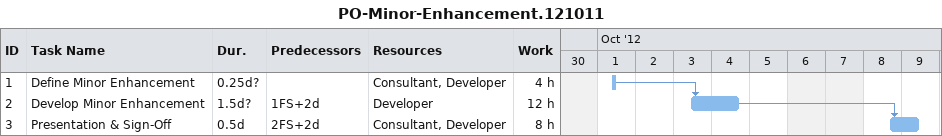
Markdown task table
PO-Minor-Enhancement.121011

| ID | Task | Duration | Start | Finish | Predecessors | Resources | Work (h) |
|---|---|---|---|---|---|---|---|
| 1 | Define Minor Enhancement | 0.25d? | 2012-10-01 | 2012-10-01 |  | Consultant, Developer | 4 |
| 2 | Develop Minor Enhancement | 1.5d? | 2012-10-03 | 2012-10-04 | 1FS+2d | Developer | 12 |
| 3 | Presentation & Sign-Off | 0.5d | 2012-10-08 | 2012-10-09 | 2FS+2d | Consultant, Developer | 8 |
